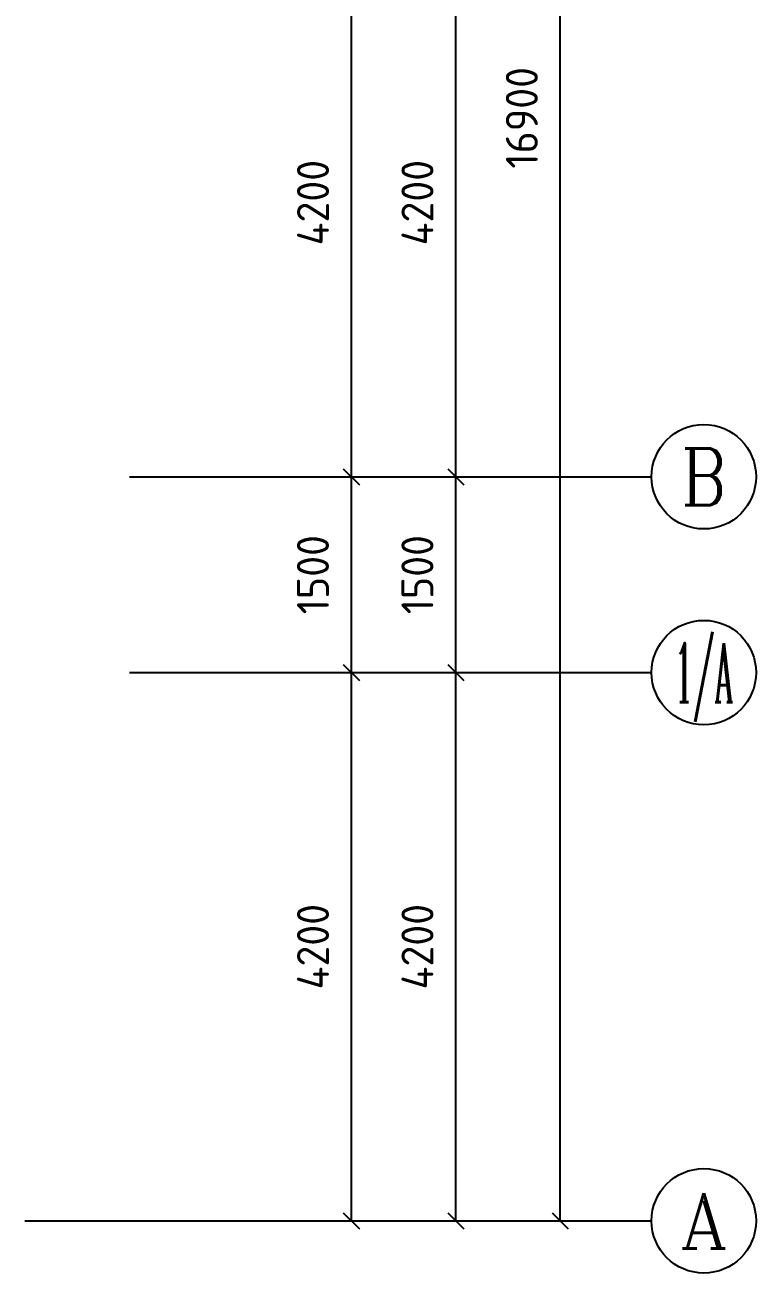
# Model space of a CAD drawing. Header units: millimetres. Extents: x -133666 to 880576, y -269375 to 86941.
# Drawn here: x -20255 to -14655, y -118690 to -109128 of the extents above; entities that cross this region are included whole.
import ezdxf
from ezdxf.enums import TextEntityAlignment as Align

# ---------------------------------------------------------------- set-up
doc = ezdxf.new("R2010")
doc.units = ezdxf.units.MM
doc.header["$LTSCALE"] = 1000
doc.layers.get('0').update_dxf_attribs({"linetype": 'CONTINUOUS'})
for name, color, linetype in [('AXIS_TEXT', 7, 'CONTINUOUS'), ('AXIS_轴号_A', 4, 'CONTINUOUS'), ('AXIS_轴文_A', 7, 'CONTINUOUS')]:
    doc.layers.add(name, color=color, linetype=linetype)
doc.styles.add('_TCH_AXIS', font='COMPLEX', dxfattribs={"bigfont": 'GBCBIG'})
doc.styles.add('CADReader_TextStyle', font='tssdeng.shx', dxfattribs={"height": 0.2, "bigfont": 'gbcbig.shx'})
doc.styles.add('COMPLEX', font='COMPLEX')

# ---------------------------------------------------------------- blocks, each defined once
blk = doc.blocks.new('_AXISO')
blk.add_circle((0, 0), 0.5)
at = {"layer": 'AXIS_TEXT', "style": 'COMPLEX', "width": 1.041667}
blk.add_attdef('A', text='', height=0.56, dxfattribs=at).set_placement((-0.25, -0.28), (0.25, -0.28), align=Align.FIT)

msp = doc.modelspace()

# ---------------------------------------------------------------- linework, layer by layer
at = {"layer": 'AXIS_轴号_A'}
for p, q in [((-19455, -112589.6), (-15455, -112589.6)), ((-19455, -114089.6), (-15455, -114089.6)), ((-19455, -118289.6), (-15455, -118289.6))]:
    msp.add_line(p, q, dxfattribs=at)
at = {"layer": 'AXIS_轴号_A', "linetype": 'Continuous'}
for points in [[(-20255, -118289.6), (-17755, -118289.6), (-17755, -101389.6), (-20255, -101389.6)], [(-19455, -118289.6), (-16155, -118289.6), (-16155, -101389.6), (-19455, -101389.6)], [(-19455, -118289.6), (-16955, -118289.6), (-16955, -101389.6), (-19455, -101389.6)], [(-17816.9, -112527.8), (-17693.2, -112651.5)], [(-17016.9, -112527.8), (-16893.2, -112651.5)], [(-18105, -112589.6), (-17405, -112589.6)], [(-17305, -112589.6), (-16605, -112589.6)], [(-17816.9, -114027.8), (-17693.2, -114151.5)], [(-17016.9, -114027.8), (-16893.2, -114151.5)], [(-18105, -114089.6), (-17405, -114089.6)], [(-17305, -114089.6), (-16605, -114089.6)], [(-17816.9, -118227.8), (-17693.2, -118351.5)], [(-17016.9, -118227.8), (-16893.2, -118351.5)], [(-16216.9, -118227.8), (-16093.2, -118351.5)], [(-18105, -118289.6), (-17405, -118289.6)], [(-17305, -118289.6), (-16605, -118289.6)], [(-16505, -118289.6), (-15805, -118289.6)]]:
    msp.add_lwpolyline(points, dxfattribs=at)

# ---------------------------------------------------------------- block references
at = {"layer": 'AXIS_轴号_A'}
ref = msp.add_blockref('_AXISO', (-15055, -112589.6), dxfattribs=dict(at, xscale=800, yscale=800, zscale=800))
ref.add_attrib('A', 'B', dxfattribs={"layer": 'AXIS_轴文_A', "height": 435.3, "style": '_TCH_AXIS'}).set_placement((-15231.2, -112807.2), (-14878.9, -112807.2), align=Align.FIT)
ref = msp.add_blockref('_AXISO', (-15055, -114089.6), dxfattribs=dict(at, xscale=800, yscale=800, zscale=800))
ref.add_attrib('A', '1/A', dxfattribs={"layer": 'AXIS_轴文_A', "height": 452.55, "style": '_TCH_AXIS', "width": 0.381818}).set_placement((-15281.3, -114315.9), (-14828.8, -114315.9), align=Align.FIT)
ref = msp.add_blockref('_AXISO', (-15055, -118289.6), dxfattribs=dict(at, xscale=800, yscale=800, zscale=800))
ref.add_attrib('A', 'A', dxfattribs={"layer": 'AXIS_轴文_A', "height": 425.2, "style": '_TCH_AXIS'}).set_placement((-15237.3, -118502.2), (-14872.8, -118502.2), align=Align.FIT)

# ---------------------------------------------------------------- texts
at = {"layer": 'AXIS_轴号_A', "color": 7, "style": 'CADReader_TextStyle'}
for s, rotation, p in [('16900', 449.99999, (-16449, -109839.6)), ('4200', 90, (-18049, -110489.6)), ('4200', 449.99999, (-17249, -110489.6)), ('1500', 90, (-18049, -113339.6)), ('1500', 449.99999, (-17249, -113339.6)), ('4200', 90, (-18049, -116189.6)), ('4200', 449.99999, (-17249, -116189.6))]:
    msp.add_text(s, height=245, rotation=rotation, dxfattribs=at).set_placement(p, align=Align.MIDDLE)

doc.saveas('drawing.dxf')
